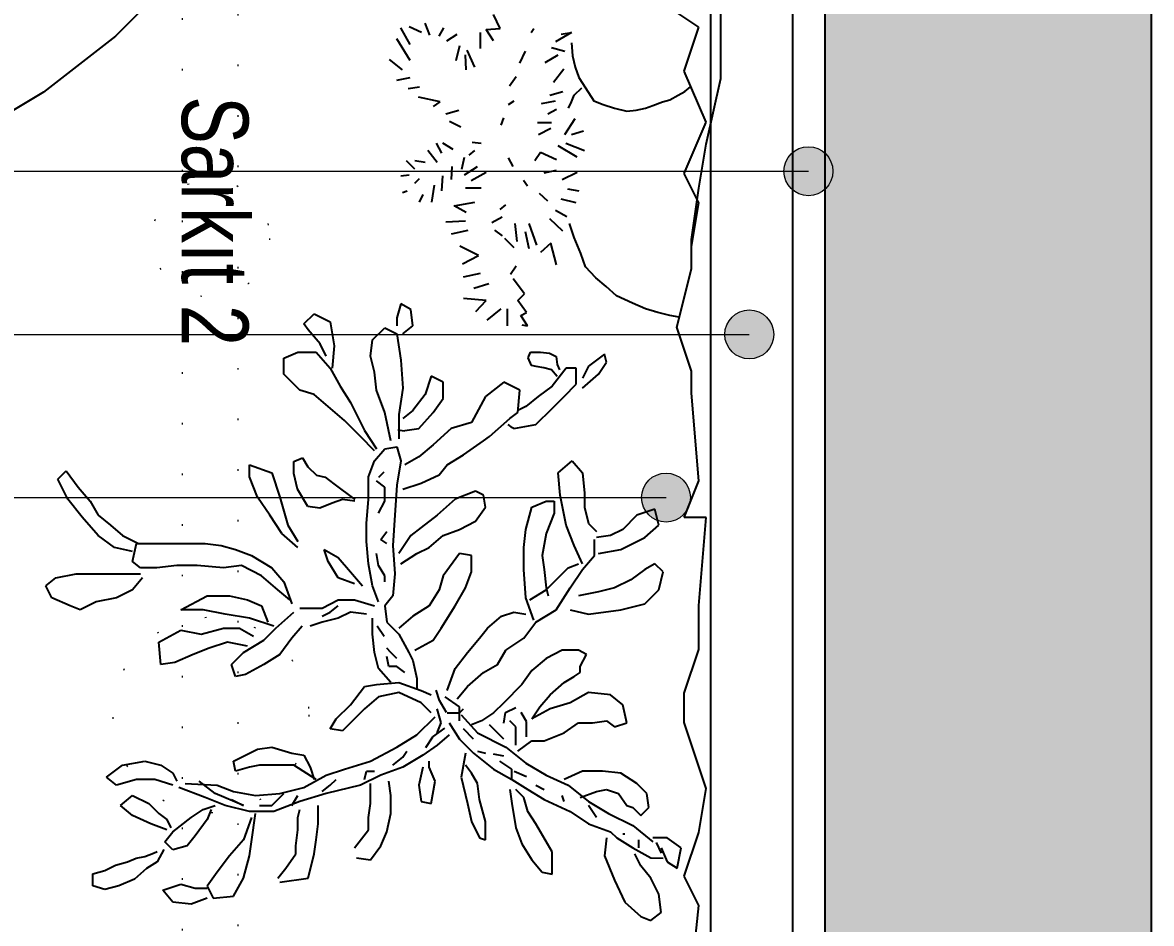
# Model space of a CAD drawing. Header units: millimetres. Extents: x 7687 to 15428, y -715 to 4028.
# Drawn here: x 10274.3 to 10343.5, y 3499.9 to 3555.1 of the extents above; entities that cross this region are included whole.
import ezdxf

# ---------------------------------------------------------------- set-up
doc = ezdxf.new("R2010")
doc.units = ezdxf.units.MM
for name, pattern in [('14.022_CEKIRDEKLER_SAFTLAR_+51.00$0$ACAD_ISO07W100', [3, 0, -3]), ('ACAD_ISO07W100', [3, 0, -3]), ('CONTINUA', [0])]:
    doc.linetypes.add(name, pattern=pattern)
doc.layers.add('0-MOBIL', color=3, linetype='CONTINUA')
doc.layers.add('YAZI', color=121, linetype='Continuous')
for name, color, linetype, lineweight in [('Sarkıt Ayd.', 50, 'ACAD_ISO07W100', 0), ('SS_FURNITURE', 23, 'Continuous', 25), ('yazı', 7, 'Continuous', 20)]:
    doc.layers.add(name, color=color, linetype=linetype, lineweight=lineweight)
doc.styles.add('OTEL AKSARAY', font='', dxfattribs={"width": 0.8})
doc.styles.get('OTEL AKSARAY').set_extended_font_data('FrankRuehl')

# ---------------------------------------------------------------- blocks, each defined once
blk = doc.blocks.new('fdgfff')
at = {"color": 67, "true_color": 0x727430}
for p, q in [((50510.8837, 5721.008), (50510.8997, 5721.016)), ((50510.8997, 5721.016), (50510.9103, 5721.0026)), ((50510.8731, 5720.984), (50510.8837, 5721.008)), ((50510.9103, 5721.0026), (50510.9156, 5720.976)), ((50510.9901, 5720.968), (50511.014, 5720.9867)), ((50511.014, 5720.9867), (50511.0406, 5721)), ((50511.0513, 5720.9893), (50511.03, 5720.9734)), ((50511.0406, 5721), (50511.0513, 5720.9893)), ((50510.8678, 5720.9707), (50510.8731, 5720.984)), ((50510.9156, 5720.976), (50510.9156, 5720.9574)), ((50511.03, 5720.9734), (50511.0114, 5720.9574)), ((50510.8784, 5720.9494), (50510.8678, 5720.9707)), ((50510.9156, 5720.9574), (50510.9156, 5720.9361)), ((50510.9662, 5720.9468), (50510.9901, 5720.968)), ((50511.0114, 5720.9574), (50510.9928, 5720.9468)), ((50510.499, 5720.9379), (50510.5036, 5720.9539)), ((50510.5036, 5720.9539), (50510.5196, 5720.9539)), ((50510.5196, 5720.9539), (50510.5242, 5720.9379)), ((50510.8837, 5720.9228), (50510.8784, 5720.9494)), ((50510.9502, 5720.9255), (50510.9662, 5720.9468)), ((50510.9928, 5720.9468), (50510.9795, 5720.9308)), ((50510.5036, 5720.9196), (50510.499, 5720.9379)), ((50510.5242, 5720.9379), (50510.531, 5720.9242)), ((50510.6364, 5720.9228), (50510.647, 5720.9361)), ((50510.647, 5720.9361), (50510.663, 5720.9148)), ((50510.9156, 5720.9361), (50510.9156, 5720.9122)), ((50510.9795, 5720.9308), (50510.9662, 5720.9148)), ((50510.5127, 5720.899), (50510.5036, 5720.9196)), ((50510.531, 5720.9242), (50510.5356, 5720.9081)), ((50510.5965, 5720.9015), (50510.6098, 5720.9175)), ((50510.6098, 5720.9175), (50510.6231, 5720.9015)), ((50510.6443, 5720.8962), (50510.6364, 5720.9228)), ((50510.663, 5720.9148), (50510.6683, 5720.8855)), ((50510.8944, 5720.9015), (50510.8837, 5720.9228)), ((50510.9156, 5720.9122), (50510.9156, 5720.8909)), ((50510.9449, 5720.9015), (50510.9502, 5720.9255)), ((50510.9662, 5720.9148), (50510.9555, 5720.8935)), ((50510.5265, 5720.883), (50510.5127, 5720.899)), ((50510.5356, 5720.9081), (50510.5402, 5720.8967)), ((50510.5402, 5720.8967), (50510.5425, 5720.8853)), ((50510.5858, 5720.8776), (50510.5965, 5720.9015)), ((50510.6231, 5720.9015), (50510.6124, 5720.8802)), ((50510.9103, 5720.8882), (50510.8944, 5720.9015)), ((50510.9236, 5720.8909), (50510.9316, 5720.9015)), ((50510.9316, 5720.9015), (50510.9555, 5720.8962)), ((50510.5356, 5720.8692), (50510.5265, 5720.883)), ((50510.5425, 5720.8853), (50510.547, 5720.8738)), ((50510.6443, 5720.8722), (50510.6443, 5720.8962)), ((50510.6683, 5720.8855), (50510.663, 5720.8642)), ((50510.9236, 5720.8696), (50510.9236, 5720.8909)), ((50510.9555, 5720.8962), (50510.9555, 5720.8696)), ((50510.5516, 5720.8601), (50510.5356, 5720.8692)), ((50510.547, 5720.8738), (50510.5493, 5720.8692)), ((50510.5778, 5720.8563), (50510.5858, 5720.8776)), ((50510.5991, 5720.8669), (50510.5911, 5720.8563)), ((50510.6124, 5720.8802), (50510.5991, 5720.8669)), ((50510.6364, 5720.8483), (50510.6443, 5720.8722)), ((50510.7959, 5720.8642), (50510.8252, 5720.8669)), ((50510.8252, 5720.8669), (50510.8412, 5720.8376)), ((50510.9263, 5720.843), (50510.9236, 5720.8696)), ((50510.9555, 5720.8696), (50510.9555, 5720.8403)), ((50510.4821, 5720.8483), (50510.498, 5720.8616)), ((50510.498, 5720.8616), (50510.506, 5720.8376)), ((50510.5512, 5720.8483), (50510.5619, 5720.8589)), ((50510.5619, 5720.8589), (50510.5752, 5720.8483)), ((50510.5911, 5720.8563), (50510.5805, 5720.8509)), ((50510.663, 5720.8642), (50510.6523, 5720.8483)), ((50510.7986, 5720.8456), (50510.7959, 5720.8642)), ((50510.4794, 5720.8243), (50510.4821, 5720.8483)), ((50510.506, 5720.8376), (50510.5007, 5720.819)), ((50510.5566, 5720.8296), (50510.5512, 5720.8483)), ((50510.5752, 5720.8483), (50510.5938, 5720.8243)), ((50510.6204, 5720.8057), (50510.6337, 5720.8403)), ((50510.6523, 5720.8483), (50510.6417, 5720.843)), ((50510.8092, 5720.8217), (50510.7986, 5720.8456)), ((50510.8412, 5720.8376), (50510.8358, 5720.811)), ((50510.8678, 5720.8376), (50510.8864, 5720.803)), ((50510.8678, 5720.8084), (50510.8678, 5720.8376)), ((50510.9263, 5720.8163), (50510.9263, 5720.843)), ((50510.9555, 5720.8403), (50510.9555, 5720.8057)), ((50510.4874, 5720.803), (50510.4794, 5720.8243)), ((50510.5699, 5720.819), (50510.5566, 5720.8296)), ((50510.5938, 5720.8243), (50510.6044, 5720.8084)), ((50510.639, 5720.8323), (50510.6364, 5720.7897)), ((50510.5007, 5720.819), (50510.5007, 5720.803)), ((50510.5911, 5720.803), (50510.5699, 5720.819)), ((50510.6044, 5720.8084), (50510.6098, 5720.7924)), ((50510.6257, 5720.7924), (50510.6417, 5720.8137)), ((50510.8172, 5720.8004), (50510.8092, 5720.8217)), ((50510.8358, 5720.811), (50510.8438, 5720.7817)), ((50510.8624, 5720.7791), (50510.8678, 5720.8084)), ((50510.9236, 5720.7817), (50510.9263, 5720.8163)), ((50510.5034, 5720.803), (50510.4874, 5720.795)), ((50510.4874, 5720.795), (50510.4901, 5720.7684)), ((50510.522, 5720.7897), (50510.5034, 5720.803)), ((50510.6044, 5720.7977), (50510.5911, 5720.803)), ((50510.6098, 5720.7791), (50510.6204, 5720.8057)), ((50510.6098, 5720.7551), (50510.6257, 5720.7924)), ((50510.8252, 5720.7764), (50510.8172, 5720.8004)), ((50510.8864, 5720.803), (50510.8864, 5720.7738)), ((50510.9555, 5720.8057), (50510.9529, 5720.7844)), ((50510.5433, 5720.7738), (50510.522, 5720.7897)), ((50510.6018, 5720.7471), (50510.6098, 5720.7791)), ((50510.6364, 5720.7897), (50510.6284, 5720.7684)), ((50510.8438, 5720.7817), (50510.8438, 5720.7604)), ((50510.8571, 5720.7471), (50510.8624, 5720.7791)), ((50510.9263, 5720.7578), (50510.9236, 5720.7817)), ((50510.9529, 5720.7844), (50510.9475, 5720.7658)), ((50510.4901, 5720.7684), (50510.514, 5720.7551)), ((50510.5645, 5720.7551), (50510.5433, 5720.7738)), ((50510.6177, 5720.7711), (50510.6098, 5720.7551)), ((50510.6284, 5720.7684), (50510.6231, 5720.7392)), ((50510.655, 5720.7658), (50510.6683, 5720.7684)), ((50510.6603, 5720.7471), (50510.655, 5720.7658)), ((50510.6683, 5720.7684), (50510.6842, 5720.7365)), ((50510.78, 5720.7658), (50510.7959, 5720.7711)), ((50510.7826, 5720.7525), (50510.78, 5720.7658)), ((50510.7959, 5720.7711), (50510.8119, 5720.7551)), ((50510.8199, 5720.7498), (50510.8252, 5720.7764)), ((50510.8864, 5720.7738), (50510.8811, 5720.7498)), ((50510.9475, 5720.7658), (50510.9396, 5720.7445)), ((50510.514, 5720.7551), (50510.5433, 5720.7471)), ((50510.5938, 5720.7445), (50510.5645, 5720.7551)), ((50510.7959, 5720.7285), (50510.7826, 5720.7525)), ((50510.8119, 5720.7551), (50510.8279, 5720.7285)), ((50510.8438, 5720.7604), (50510.8332, 5720.7418)), ((50510.8811, 5720.7498), (50510.8731, 5720.7312)), ((50510.913, 5720.7312), (50510.9263, 5720.7578)), ((50510.5433, 5720.7471), (50510.5619, 5720.7445)), ((50510.5619, 5720.7445), (50510.5991, 5720.7392)), ((50510.6018, 5720.7152), (50510.6018, 5720.7471)), ((50510.6098, 5720.7338), (50510.6098, 5720.7179)), ((50510.6231, 5720.7392), (50510.6257, 5720.7072)), ((50510.663, 5720.7338), (50510.6603, 5720.7471)), ((50510.663, 5720.7046), (50510.663, 5720.7338)), ((50510.6842, 5720.7365), (50510.6869, 5720.7179)), ((50510.8465, 5720.7152), (50510.8571, 5720.7471)), ((50510.9396, 5720.7445), (50510.9236, 5720.7179)), ((50510.9928, 5720.7205), (50511.0167, 5720.7365)), ((50511.0167, 5720.7365), (50511.0433, 5720.7471)), ((50511.0433, 5720.7471), (50511.0593, 5720.7471)), ((50511.0593, 5720.7471), (50511.0486, 5720.7179)), ((50510.6098, 5720.7179), (50510.6257, 5720.7019)), ((50510.6869, 5720.7179), (50510.6789, 5720.6912)), ((50510.8092, 5720.7072), (50510.7959, 5720.7285)), ((50510.8279, 5720.7285), (50510.8438, 5720.7125)), ((50510.8731, 5720.7312), (50510.8518, 5720.7232)), ((50510.8944, 5720.7099), (50510.913, 5720.7312)), ((50510.9236, 5720.7179), (50510.905, 5720.7019)), ((50510.9688, 5720.7046), (50510.9928, 5720.7205)), ((50511.0486, 5720.7179), (50511.0167, 5720.7072)), ((50510.5087, 5720.7072), (50510.514, 5720.67)), ((50510.514, 5720.7099), (50510.5273, 5720.6992)), ((50510.6151, 5720.6806), (50510.6018, 5720.7152)), ((50510.6257, 5720.7072), (50510.6337, 5720.6753)), ((50510.663, 5720.6886), (50510.663, 5720.7046)), ((50510.8305, 5720.6912), (50510.8092, 5720.7072)), ((50510.8438, 5720.7125), (50510.8651, 5720.6886)), ((50510.8811, 5720.6939), (50510.8944, 5720.7099)), ((50510.9502, 5720.6833), (50510.9688, 5720.7046)), ((50511.0167, 5720.7072), (50510.9795, 5720.6966)), ((50510.5273, 5720.6992), (50510.5459, 5720.6859)), ((50510.6098, 5720.6912), (50510.6231, 5720.6833)), ((50510.6443, 5720.6593), (50510.663, 5720.6886)), ((50510.6789, 5720.6912), (50510.6763, 5720.6753)), ((50510.8465, 5720.6779), (50510.8305, 5720.6912)), ((50510.905, 5720.7019), (50510.8757, 5720.6912)), ((50510.9795, 5720.6966), (50510.9582, 5720.6833)), ((50511.0272, 5720.6839), (50511.0478, 5720.6885)), ((50511.0478, 5720.6885), (50511.0638, 5720.6885)), ((50511.0638, 5720.6885), (50511.0684, 5720.6771)), ((50511.1577, 5720.6806), (50511.1789, 5720.7019)), ((50511.1789, 5720.7019), (50511.2002, 5720.7019)), ((50511.2002, 5720.7019), (50511.2082, 5720.6833)), ((50510.5459, 5720.6859), (50510.5566, 5720.6859)), ((50510.5566, 5720.6859), (50510.5778, 5720.6833)), ((50510.5778, 5720.6833), (50510.5938, 5720.6833)), ((50510.5938, 5720.6833), (50510.6044, 5720.6806)), ((50510.6257, 5720.646), (50510.6151, 5720.6806)), ((50510.6337, 5720.6753), (50510.6497, 5720.646)), ((50510.6763, 5720.6753), (50510.6603, 5720.6673)), ((50510.8704, 5720.6806), (50510.8704, 5720.6513)), ((50511.0043, 5720.6702), (50511.0272, 5720.6839)), ((50511.0684, 5720.6771), (50511.0569, 5720.6702)), ((50511.1523, 5720.662), (50511.1577, 5720.6806)), ((50511.2082, 5720.6833), (50511.2082, 5720.6593)), ((50511.2375, 5720.67), (50511.2454, 5720.6753)), ((50511.2454, 5720.6753), (50511.2587, 5720.662)), ((50510.514, 5720.67), (50510.5459, 5720.662)), ((50510.5459, 5720.662), (50510.5645, 5720.6593)), ((50510.5645, 5720.6593), (50510.5858, 5720.6566)), ((50510.6603, 5720.6673), (50510.6443, 5720.662)), ((50510.8518, 5720.6513), (50510.8465, 5720.6673)), ((50511.0021, 5720.6542), (50511.0043, 5720.6702)), ((50511.0455, 5720.6587), (50511.0432, 5720.6473)), ((50511.0569, 5720.6702), (50511.0455, 5720.6587)), ((50511.1364, 5720.6433), (50511.1523, 5720.662)), ((50511.2082, 5720.6593), (50511.1869, 5720.6407)), ((50511.2188, 5720.654), (50511.2375, 5720.67)), ((50511.2587, 5720.662), (50511.2481, 5720.6407)), ((50510.5858, 5720.6566), (50510.6098, 5720.6566)), ((50510.6364, 5720.6008), (50510.6257, 5720.646)), ((50510.6284, 5720.6513), (50510.6364, 5720.6407)), ((50510.6497, 5720.646), (50510.6576, 5720.622)), ((50510.8571, 5720.63), (50510.8518, 5720.6513)), ((50510.8598, 5720.6513), (50510.8651, 5720.6407)), ((50510.8704, 5720.6513), (50510.8811, 5720.63)), ((50510.9103, 5720.63), (50510.9316, 5720.6433)), ((50510.9316, 5720.6433), (50510.9475, 5720.6487)), ((50510.9475, 5720.6487), (50510.9369, 5720.63)), ((50511.0089, 5720.6382), (50511.0021, 5720.6542)), ((50511.0432, 5720.6473), (50511.0341, 5720.6359)), ((50511.1178, 5720.622), (50511.1364, 5720.6433)), ((50511.2029, 5720.646), (50511.2188, 5720.654)), ((50510.6364, 5720.6407), (50510.6443, 5720.6327)), ((50510.7082, 5720.6247), (50510.7108, 5720.6407)), ((50510.7108, 5720.6407), (50510.7241, 5720.6327)), ((50510.7241, 5720.6327), (50510.7427, 5720.6141)), ((50510.8651, 5720.6141), (50510.8571, 5720.63)), ((50510.8651, 5720.6407), (50510.8731, 5720.63)), ((50510.8811, 5720.63), (50510.8811, 5720.6087)), ((50510.9023, 5720.6087), (50510.9103, 5720.63)), ((50510.9369, 5720.63), (50510.9183, 5720.6141)), ((50511.0135, 5720.6244), (50511.0089, 5720.6382)), ((50511.0341, 5720.6359), (50511.0135, 5720.6084)), ((50511.1869, 5720.6407), (50511.163, 5720.6274)), ((50511.2162, 5720.6354), (50511.1869, 5720.638)), ((50511.2481, 5720.6407), (50511.2162, 5720.6354)), ((50510.6576, 5720.622), (50510.6683, 5720.5874)), ((50510.7188, 5720.6141), (50510.7082, 5720.6247)), ((50510.7374, 5720.5954), (50510.7188, 5720.6141)), ((50510.7427, 5720.6141), (50510.7667, 5720.5954)), ((50510.8624, 5720.5928), (50510.8651, 5720.6141)), ((50510.9183, 5720.6141), (50510.8997, 5720.5981)), ((50511.0112, 5720.6084), (50511.0135, 5720.6244)), ((50511.0965, 5720.6008), (50511.1178, 5720.622)), ((50511.1417, 5720.6141), (50511.1204, 5720.6034)), ((50511.163, 5720.6274), (50511.1417, 5720.6141)), ((50510.5406, 5720.6061), (50510.5379, 5720.5874)), ((50510.5539, 5720.6087), (50510.5778, 5720.5901)), ((50510.6497, 5720.5741), (50510.6364, 5720.6008)), ((50510.8811, 5720.6087), (50510.8731, 5720.5821)), ((50511.0779, 5720.5821), (50511.0965, 5720.6008)), ((50511.1204, 5720.6034), (50511.1045, 5720.5954)), ((50510.5379, 5720.5874), (50510.5566, 5720.5741)), ((50510.5778, 5720.5901), (50510.5938, 5720.5901)), ((50510.5938, 5720.5901), (50510.6124, 5720.5874)), ((50510.6124, 5720.5874), (50510.639, 5720.5874)), ((50510.6443, 5720.5954), (50510.655, 5720.5928)), ((50510.655, 5720.5928), (50510.655, 5720.5821)), ((50510.6683, 5720.5874), (50510.6869, 5720.5528)), ((50510.7534, 5720.5768), (50510.7374, 5720.5954)), ((50510.7667, 5720.5954), (50510.7693, 5720.5795)), ((50510.8119, 5720.5821), (50510.8358, 5720.5848)), ((50510.8358, 5720.5848), (50510.8571, 5720.5848)), ((50510.8784, 5720.5768), (50510.8997, 5720.5848)), ((50510.8997, 5720.5848), (50510.9289, 5720.5901)), ((50510.9289, 5720.5901), (50510.9582, 5720.5928)), ((50510.9582, 5720.5928), (50510.9821, 5720.5928)), ((50510.9821, 5720.5928), (50511.014, 5720.5901)), ((50511.014, 5720.5901), (50511.0433, 5720.5901)), ((50511.0433, 5720.5901), (50511.0646, 5720.5821)), ((50511.1045, 5720.5954), (50511.0805, 5720.5795)), ((50511.1816, 5720.5821), (50511.2029, 5720.5874)), ((50511.2029, 5720.5874), (50511.2242, 5720.5848)), ((50511.2242, 5720.5848), (50511.2401, 5720.5688)), ((50510.5566, 5720.5741), (50510.5752, 5720.5662)), ((50510.6603, 5720.5449), (50510.6497, 5720.5741)), ((50510.7587, 5720.5502), (50510.7534, 5720.5768)), ((50510.7693, 5720.5795), (50510.772, 5720.5502)), ((50510.772, 5720.5608), (50510.7906, 5720.5768)), ((50510.7906, 5720.5768), (50510.8119, 5720.5821)), ((50510.8329, 5720.5695), (50510.8466, 5720.5787)), ((50510.913, 5720.5688), (50510.9263, 5720.5768)), ((50510.9263, 5720.5768), (50510.9422, 5720.5795)), ((50510.9555, 5720.5662), (50510.9608, 5720.5741)), ((50510.9608, 5720.5741), (50510.9715, 5720.5662)), ((50510.9954, 5720.5768), (50511.0114, 5720.5688)), ((50511.03, 5720.5688), (50511.038, 5720.5795)), ((50511.0432, 5720.5764), (50511.0501, 5720.5695)), ((50511.0646, 5720.5821), (50511.0805, 5720.5688)), ((50511.1284, 5720.5688), (50511.1577, 5720.5795)), ((50511.1577, 5720.5795), (50511.1816, 5720.5821)), ((50510.5752, 5720.5662), (50510.5991, 5720.5608)), ((50510.5991, 5720.5608), (50510.6231, 5720.5608)), ((50510.6231, 5720.5608), (50510.6417, 5720.5635)), ((50510.663, 5720.5582), (50510.6736, 5720.5449)), ((50510.7933, 5720.5635), (50510.8066, 5720.5662)), ((50510.7933, 5720.5528), (50510.7933, 5720.5635)), ((50510.8039, 5720.5528), (50510.8119, 5720.5608)), ((50510.8119, 5720.5608), (50510.8172, 5720.5662)), ((50510.8518, 5720.5662), (50510.8358, 5720.5502)), ((50510.8731, 5720.5688), (50510.8518, 5720.5662)), ((50510.8864, 5720.5582), (50510.8731, 5720.5688)), ((50510.9156, 5720.5555), (50510.8864, 5720.5582)), ((50510.905, 5720.5688), (50510.913, 5720.5688)), ((50510.9529, 5720.5582), (50510.9156, 5720.5555)), ((50510.9928, 5720.5555), (50510.9529, 5720.5582)), ((50511.0327, 5720.5528), (50510.9928, 5720.5555)), ((50511.0114, 5720.5688), (50511.03, 5720.5688)), ((50511.0805, 5720.5688), (50511.0832, 5720.5528)), ((50511.0912, 5720.5608), (50511.1284, 5720.5688)), ((50511.2401, 5720.5688), (50511.2321, 5720.5528)), ((50511.5805, 5720.5452), (50511.5941, 5720.5625)), ((50510.6763, 5720.5183), (50510.6603, 5720.5449)), ((50510.6736, 5720.5449), (50510.6816, 5720.5395)), ((50510.6869, 5720.5528), (50510.7029, 5720.5262)), ((50510.7454, 5720.5209), (50510.7587, 5720.5502)), ((50510.772, 5720.5502), (50510.7614, 5720.5209)), ((50510.7853, 5720.5422), (50510.7933, 5720.5528)), ((50510.8358, 5720.5502), (50510.8119, 5720.5369)), ((50510.8598, 5720.5316), (50510.8438, 5720.5502)), ((50510.9289, 5720.5475), (50510.9422, 5720.5262)), ((50510.9662, 5720.5342), (50510.9422, 5720.5502)), ((50511.0273, 5720.5449), (50511.0353, 5720.5209)), ((50511.0646, 5720.5475), (50511.0327, 5720.5528)), ((50511.0699, 5720.5236), (50511.0593, 5720.5422)), ((50511.0832, 5720.5528), (50511.0646, 5720.5475)), ((50511.1258, 5720.5502), (50511.0938, 5720.5502)), ((50511.1037, 5720.5427), (50511.1051, 5720.5515)), ((50511.1045, 5720.5422), (50511.1071, 5720.5236)), ((50511.1311, 5720.5316), (50511.1204, 5720.5449)), ((50511.1603, 5720.5449), (50511.1258, 5720.5502)), ((50511.1976, 5720.5475), (50511.1603, 5720.5449)), ((50511.2321, 5720.5528), (50511.1976, 5720.5475)), ((50511.2321, 5720.5449), (50511.2428, 5720.5316)), ((50511.2534, 5720.5528), (50511.2428, 5720.5528)), ((50511.272, 5720.5475), (50511.2534, 5720.5528)), ((50511.2641, 5720.5342), (50511.272, 5720.5475)), ((50511.4185, 5720.5452), (50511.421, 5720.539)), ((50511.4408, 5720.5477), (50511.442, 5720.5365)), ((50511.4494, 5720.5291), (50511.4605, 5720.5402)), ((50511.5669, 5720.5526), (50511.5706, 5720.5353)), ((50511.5929, 5720.5353), (50511.6213, 5720.5526)), ((50511.6139, 5720.5353), (50511.6361, 5720.5477)), ((50510.7029, 5720.5262), (50510.7268, 5720.5023)), ((50510.7773, 5720.5262), (50510.764, 5720.5262)), ((50510.8013, 5720.5316), (50510.7773, 5720.5262)), ((50510.8119, 5720.5369), (50510.8013, 5720.5316)), ((50510.8146, 5720.5289), (50510.8279, 5720.5049)), ((50510.8731, 5720.5103), (50510.8598, 5720.5316)), ((50510.9422, 5720.5262), (50510.9502, 5720.5103)), ((50510.9768, 5720.5209), (50510.9662, 5720.5342)), ((50511.1523, 5720.5156), (50511.1311, 5720.5316)), ((50511.2428, 5720.5316), (50511.2641, 5720.5342)), ((50511.4309, 5720.5291), (50511.4371, 5720.5229)), ((50511.4581, 5720.5155), (50511.4605, 5720.5291)), ((50511.5558, 5720.5378), (50511.5582, 5720.5229)), ((50511.63, 5720.5204), (50511.6374, 5720.5365)), ((50510.6151, 5720.5209), (50510.6124, 5720.5076)), ((50510.6364, 5720.5236), (50510.6151, 5720.5209)), ((50510.6603, 5720.5183), (50510.6364, 5720.5236)), ((50510.6417, 5720.5023), (50510.6603, 5720.5103)), ((50510.6603, 5720.5103), (50510.6683, 5720.5103)), ((50510.6896, 5720.4996), (50510.6763, 5720.5183)), ((50510.6865, 5720.5146), (50510.7002, 5720.5055)), ((50510.7321, 5720.5076), (50510.7454, 5720.5209)), ((50510.7614, 5720.5209), (50510.756, 5720.5076)), ((50510.8944, 5720.497), (50510.8731, 5720.5103)), ((50510.9502, 5720.5103), (50510.9662, 5720.4916)), ((50510.9928, 5720.4996), (50510.9768, 5720.5209)), ((50511.0353, 5720.5209), (50511.046, 5720.497)), ((50511.0859, 5720.5049), (50511.0699, 5720.5236)), ((50511.1071, 5720.5236), (50511.1284, 5720.5049)), ((50511.1763, 5720.5076), (50511.1523, 5720.5156)), ((50511.4061, 5720.5229), (50511.416, 5720.518)), ((50511.4581, 5720.4994), (50511.4742, 5720.5118)), ((50511.5385, 5720.4957), (50511.5446, 5720.5242)), ((50511.6262, 5720.5093), (50511.6423, 5720.5155)), ((50510.6124, 5720.5076), (50510.6417, 5720.5023)), ((50510.7029, 5720.4837), (50510.6896, 5720.4996)), ((50510.7002, 5720.5055), (50510.7117, 5720.4894)), ((50510.7055, 5720.4996), (50510.7188, 5720.4943)), ((50510.7188, 5720.4943), (50510.7374, 5720.4996)), ((50510.7323, 5720.4872), (50510.7483, 5720.4963)), ((50510.7483, 5720.4963), (50510.762, 5720.5009)), ((50510.8279, 5720.5049), (50510.8438, 5720.4943)), ((50510.913, 5720.4916), (50510.8944, 5720.497)), ((50511.014, 5720.4757), (50510.9928, 5720.4996)), ((50511.046, 5720.497), (50511.0593, 5720.4863)), ((50511.1071, 5720.481), (50511.0859, 5720.5049)), ((50511.1284, 5720.5049), (50511.147, 5720.4916)), ((50511.1683, 5720.4916), (50511.1763, 5720.5076)), ((50511.4061, 5720.5068), (50511.4284, 5720.5031)), ((50511.4704, 5720.4932), (50511.484, 5720.5006)), ((50511.5323, 5720.5044), (50511.5385, 5720.4957)), ((50511.625, 5720.4969), (50511.6361, 5720.4907)), ((50510.7188, 5720.4837), (50510.6975, 5720.4703)), ((50510.7321, 5720.4863), (50510.7321, 5720.4703)), ((50510.7401, 5720.4703), (50510.7534, 5720.489)), ((50510.7614, 5720.4863), (50510.7906, 5720.4757)), ((50510.8438, 5720.4943), (50510.8731, 5720.4757)), ((50510.9422, 5720.4703), (50510.913, 5720.4916)), ((50510.9662, 5720.4916), (50510.9741, 5720.4703)), ((50511.0593, 5720.4863), (50511.0726, 5720.465)), ((50511.1151, 5720.4544), (50511.1071, 5720.481)), ((50511.147, 5720.4916), (50511.1683, 5720.4916)), ((50511.3641, 5720.4808), (50511.369, 5720.4586)), ((50511.3802, 5720.4883), (50511.3814, 5720.4623)), ((50511.421, 5720.4932), (50511.4408, 5720.492)), ((50511.4358, 5720.4808), (50511.4531, 5720.4796)), ((50511.4754, 5720.4784), (50511.484, 5720.492)), ((50511.5051, 5720.4685), (50511.5125, 5720.4833)), ((50511.5224, 5720.4883), (50511.5273, 5720.471)), ((50511.6188, 5720.487), (50511.6275, 5720.4734)), ((50510.647, 5720.4677), (50510.6124, 5720.4597)), ((50510.6789, 5720.4624), (50510.647, 5720.4677)), ((50510.6975, 5720.4703), (50510.6789, 5720.4517)), ((50510.6975, 5720.4517), (50510.7108, 5720.465)), ((50510.7294, 5720.4677), (50510.7055, 5720.4464)), ((50510.7215, 5720.4703), (50510.7401, 5720.4703)), ((50510.7321, 5720.4703), (50510.7374, 5720.465)), ((50510.7507, 5720.473), (50510.7667, 5720.4597)), ((50510.7906, 5720.4757), (50510.8119, 5720.4597)), ((50510.8731, 5720.4757), (50510.897, 5720.4624)), ((50510.9396, 5720.4544), (50510.9422, 5720.4703)), ((50510.9741, 5720.4703), (50510.9848, 5720.4491)), ((50511.0247, 5720.4491), (50511.014, 5720.4757)), ((50511.0726, 5720.465), (50511.0912, 5720.4384)), ((50511.2763, 5720.4351), (50511.2788, 5720.4648)), ((50511.3072, 5720.4648), (50511.3122, 5720.4425)), ((50511.3245, 5720.466), (50511.3357, 5720.445)), ((50511.3357, 5720.445), (50511.348, 5720.4697)), ((50511.3925, 5720.4611), (50511.4012, 5720.4771)), ((50511.4012, 5720.4771), (50511.4061, 5720.4499)), ((50511.4494, 5720.4672), (50511.4655, 5720.4635)), ((50511.5929, 5720.4747), (50511.6126, 5720.4697)), ((50510.5885, 5720.4544), (50510.5672, 5720.4437)), ((50510.6124, 5720.4597), (50510.5885, 5720.4544)), ((50510.639, 5720.4464), (50510.6523, 5720.4544)), ((50510.6523, 5720.4544), (50510.663, 5720.4624)), ((50510.6789, 5720.4517), (50510.6576, 5720.4251)), ((50510.7215, 5720.4411), (50510.7161, 5720.4544)), ((50510.7667, 5720.4597), (50510.7853, 5720.4384)), ((50510.8119, 5720.4597), (50510.8305, 5720.4437)), ((50510.897, 5720.4624), (50510.9183, 5720.4544)), ((50510.9183, 5720.4544), (50510.9396, 5720.4544)), ((50511.1497, 5720.4357), (50511.1151, 5720.4544)), ((50511.2924, 5720.4512), (50511.2986, 5720.4314)), ((50511.4247, 5720.4623), (50511.4247, 5720.4413)), ((50511.4346, 5720.4549), (50511.4457, 5720.4351)), ((50511.442, 5720.4635), (50511.4531, 5720.4462)), ((50511.468, 5720.4573), (50511.4742, 5720.4499)), ((50511.4853, 5720.4536), (50511.484, 5720.4413)), ((50511.5805, 5720.4611), (50511.6003, 5720.4623)), ((50511.5842, 5720.4499), (50511.6065, 5720.4598)), ((50510.5672, 5720.4437), (50510.5645, 5720.4357)), ((50510.5645, 5720.4357), (50510.5885, 5720.4357)), ((50510.5885, 5720.4357), (50510.6177, 5720.4437)), ((50510.6177, 5720.4437), (50510.639, 5720.4464)), ((50510.6816, 5720.4464), (50510.6789, 5720.4357)), ((50510.7055, 5720.4464), (50510.6869, 5720.4091)), ((50510.7321, 5720.4251), (50510.7215, 5720.4411)), ((50510.7853, 5720.4384), (50510.7959, 5720.4198)), ((50510.8305, 5720.4437), (50510.8438, 5720.4331)), ((50510.9848, 5720.4491), (50511.0034, 5720.4357)), ((50511.0034, 5720.4357), (50511.0194, 5720.4384)), ((50511.0194, 5720.4384), (50511.0247, 5720.4491)), ((50511.0912, 5720.4384), (50511.0965, 5720.4304)), ((50511.1683, 5720.4118), (50511.1497, 5720.4357)), ((50511.2615, 5720.4487), (50511.2763, 5720.4351)), ((50511.6089, 5720.4425), (50511.63, 5720.4425)), ((50511.6188, 5720.4252), (50511.6337, 5720.4351)), ((50511.6337, 5720.4351), (50511.6349, 5720.4165)), ((50510.6576, 5720.4251), (50510.6443, 5720.4011)), ((50510.6751, 5720.4116), (50510.6774, 5720.4254)), ((50510.6975, 5720.4118), (50510.7082, 5720.4224)), ((50510.7082, 5720.4224), (50510.7161, 5720.4304)), ((50510.7454, 5720.4118), (50510.7321, 5720.4251)), ((50510.8438, 5720.4331), (50510.8598, 5720.4145)), ((50511.0965, 5720.4304), (50511.1204, 5720.4038)), ((50511.2503, 5720.4338), (50511.2652, 5720.4153)), ((50511.369, 5720.4239), (50511.3616, 5720.414)), ((50511.3789, 5720.4276), (50511.3864, 5720.414)), ((50511.6349, 5720.4165), (50511.6535, 5720.4252)), ((50510.6576, 5720.4011), (50510.6683, 5720.4171)), ((50510.6869, 5720.4091), (50510.6656, 5720.3825)), ((50510.7185, 5720.4116), (50510.7323, 5720.4094)), ((50510.7323, 5720.4094), (50510.7391, 5720.3956)), ((50510.7693, 5720.3878), (50510.7454, 5720.4118)), ((50510.7959, 5720.4198), (50510.8146, 5720.4091)), ((50510.8146, 5720.4091), (50510.8305, 5720.3852)), ((50510.8598, 5720.4145), (50510.8651, 5720.3985)), ((50511.1081, 5720.4), (50511.1125, 5720.4059)), ((50511.1577, 5720.3905), (50511.1683, 5720.4118)), ((50511.2429, 5720.4066), (50511.2652, 5720.4066)), ((50511.3455, 5720.3979), (50511.3579, 5720.4103)), ((50511.3962, 5720.4165), (50511.4024, 5720.4091)), ((50511.4531, 5720.3992), (50511.4643, 5720.4054)), ((50511.5075, 5720.4153), (50511.5174, 5720.4116)), ((50511.5347, 5720.4054), (50511.5397, 5720.3979)), ((50510.5805, 5720.3958), (50510.5592, 5720.3878)), ((50510.6124, 5720.4011), (50510.5805, 5720.3958)), ((50510.631, 5720.4038), (50510.6124, 5720.4011)), ((50510.6204, 5720.3852), (50510.631, 5720.3958)), ((50510.6443, 5720.4011), (50510.631, 5720.3799)), ((50510.6443, 5720.4011), (50510.6576, 5720.4011)), ((50510.6477, 5720.3819), (50510.6545, 5720.3979)), ((50510.6816, 5720.3932), (50510.6949, 5720.3745)), ((50510.6896, 5720.3958), (50510.7135, 5720.3958)), ((50510.7135, 5720.3958), (50510.7215, 5720.4038)), ((50510.8651, 5720.3985), (50510.8624, 5720.3825)), ((50511.1071, 5720.3985), (50511.1081, 5720.4)), ((50511.1071, 5720.3985), (50511.1125, 5720.3692)), ((50511.1204, 5720.4038), (50511.1284, 5720.3932)), ((50511.1284, 5720.3932), (50511.1577, 5720.3905)), ((50511.1364, 5720.3825), (50511.1311, 5720.3932)), ((50511.2602, 5720.3819), (50511.2763, 5720.393)), ((50511.2763, 5720.393), (50511.285, 5720.3843)), ((50511.285, 5720.3843), (50511.3047, 5720.3992)), ((50511.3109, 5720.4029), (50511.3221, 5720.3955)), ((50511.3542, 5720.3942), (50511.3777, 5720.3967)), ((50511.5595, 5720.4041), (50511.5718, 5720.3955)), ((50511.5892, 5720.3905), (50511.6052, 5720.3831)), ((50510.5592, 5720.3878), (50510.5379, 5720.3745)), ((50510.5858, 5720.3692), (50510.6018, 5720.3799)), ((50510.6018, 5720.3799), (50510.6204, 5720.3852)), ((50510.631, 5720.3799), (50510.6177, 5720.3586)), ((50510.6656, 5720.3825), (50510.6497, 5720.3559)), ((50510.7002, 5720.3819), (50510.7208, 5720.3819)), ((50510.7208, 5720.3819), (50510.7323, 5720.3888)), ((50510.788, 5720.3745), (50510.7693, 5720.3878)), ((50510.8305, 5720.3852), (50510.8518, 5720.3692)), ((50510.8545, 5720.3719), (50510.8837, 5720.3825)), ((50510.8811, 5720.3772), (50510.8944, 5720.3559)), ((50510.8837, 5720.3825), (50510.921, 5720.3852)), ((50510.921, 5720.3852), (50510.9502, 5720.3852)), ((50510.9502, 5720.3852), (50510.9741, 5720.3825)), ((50510.9741, 5720.3825), (50511.0034, 5720.3745)), ((50511.1497, 5720.3665), (50511.1364, 5720.3825)), ((50511.1904, 5720.375), (50511.2007, 5720.3794)), ((50511.2007, 5720.3794), (50511.208, 5720.3765)), ((50511.208, 5720.3765), (50511.208, 5720.3633)), ((50511.2429, 5720.3806), (50511.2565, 5720.3893)), ((50511.2441, 5720.388), (50511.2429, 5720.3806)), ((50511.2565, 5720.3893), (50511.2602, 5720.3819)), ((50511.3443, 5720.3781), (50511.3666, 5720.3831)), ((50511.3493, 5720.3682), (50511.3777, 5720.3781)), ((50511.4272, 5720.3806), (50511.4346, 5720.3856)), ((50511.63, 5720.3757), (50511.6349, 5720.372)), ((50510.522, 5720.3612), (50510.5193, 5720.3479)), ((50510.5379, 5720.3745), (50510.522, 5720.3612)), ((50510.5486, 5720.3479), (50510.5858, 5720.3692)), ((50510.6364, 5720.3692), (50510.631, 5720.3586)), ((50510.6949, 5720.3745), (50510.6949, 5720.3586)), ((50510.7241, 5720.3745), (50510.7401, 5720.3639)), ((50510.7374, 5720.3506), (50510.7241, 5720.3745)), ((50510.7401, 5720.3639), (50510.756, 5720.3506)), ((50510.8039, 5720.3559), (50510.788, 5720.3745)), ((50510.8518, 5720.3692), (50510.8678, 5720.3426)), ((50510.9396, 5720.3612), (50510.921, 5720.3586)), ((50510.9688, 5720.3559), (50510.9396, 5720.3612)), ((50511.0034, 5720.3745), (50511.0114, 5720.3559)), ((50511.1125, 5720.3692), (50511.1337, 5720.3479)), ((50511.163, 5720.3479), (50511.1497, 5720.3665)), ((50511.1875, 5720.3588), (50511.1889, 5720.3691)), ((50511.1889, 5720.3691), (50511.1904, 5720.375)), ((50511.208, 5720.3633), (50511.2066, 5720.3515)), ((50511.3517, 5720.3497), (50511.3394, 5720.3633)), ((50511.4074, 5720.3534), (50511.4173, 5720.3645)), ((50511.4717, 5720.3633), (50511.4605, 5720.3707)), ((50511.4618, 5720.3423), (50511.4717, 5720.3633)), ((50511.4952, 5720.3658), (50511.5038, 5720.3497)), ((50511.5112, 5720.367), (50511.5112, 5720.3485)), ((50511.536, 5720.3621), (50511.5397, 5720.3435)), ((50510.5193, 5720.3479), (50510.5486, 5720.3479)), ((50510.6177, 5720.3586), (50510.6018, 5720.324)), ((50510.6497, 5720.3559), (50510.6364, 5720.3266)), ((50510.6949, 5720.3586), (50510.7055, 5720.3319)), ((50510.7454, 5720.324), (50510.7374, 5720.3506)), ((50510.756, 5720.3506), (50510.772, 5720.3319)), ((50510.8146, 5720.3346), (50510.8039, 5720.3559)), ((50510.897, 5720.3559), (50510.8864, 5720.3532)), ((50510.8944, 5720.3559), (50510.9077, 5720.3426)), ((50510.921, 5720.3586), (50510.897, 5720.3559)), ((50510.9954, 5720.3453), (50510.9688, 5720.3559)), ((50511.0114, 5720.3559), (50511.0114, 5720.3453)), ((50511.1337, 5720.3479), (50511.1497, 5720.3319)), ((50511.1869, 5720.3293), (50511.163, 5720.3479)), ((50511.1757, 5720.3412), (50511.1845, 5720.3485)), ((50511.1845, 5720.3485), (50511.1875, 5720.3588)), ((50511.2066, 5720.3515), (50511.2022, 5720.3427)), ((50511.3233, 5720.3423), (50511.3517, 5720.3497)), ((50511.3678, 5720.3336), (50511.3839, 5720.3509)), ((50511.4445, 5720.3583), (50511.4482, 5720.3423)), ((50511.5224, 5720.3534), (50511.5286, 5720.3423)), ((50511.5471, 5720.3509), (50511.5521, 5720.3336)), ((50511.5644, 5720.346), (50511.5817, 5720.3324)), ((50511.5904, 5720.3571), (50511.6003, 5720.3398)), ((50511.6102, 5720.3485), (50511.6052, 5720.3311)), ((50510.6151, 5720.3319), (50510.6231, 5720.3346)), ((50510.655, 5720.308), (50510.6443, 5720.3319)), ((50510.7055, 5720.3319), (50510.7188, 5720.3133)), ((50510.772, 5720.3319), (50510.78, 5720.3186)), ((50510.8146, 5720.3133), (50510.8146, 5720.3346)), ((50510.8678, 5720.3426), (50510.897, 5720.324)), ((50510.9077, 5720.3426), (50510.9236, 5720.3266)), ((50510.9795, 5720.3293), (50511.0194, 5720.3373)), ((50511.0114, 5720.3453), (50510.9954, 5720.3453)), ((50511.0194, 5720.3373), (50511.0486, 5720.3399)), ((50511.0486, 5720.3399), (50511.0646, 5720.3213)), ((50511.1497, 5720.3319), (50511.1656, 5720.316)), ((50511.1919, 5720.3412), (50511.1845, 5720.3382)), ((50511.2022, 5720.3427), (50511.1919, 5720.3412)), ((50511.3864, 5720.3287), (50511.395, 5720.3435)), ((50511.4049, 5720.3163), (50511.4098, 5720.3361)), ((50511.4358, 5720.3348), (50511.4457, 5720.315)), ((50511.4655, 5720.315), (50511.4803, 5720.3398)), ((50511.4952, 5720.3311), (50511.5162, 5720.3175)), ((50511.63, 5720.3225), (50511.6176, 5720.3435)), ((50511.6275, 5720.3361), (50511.63, 5720.3225)), ((50510.6018, 5720.324), (50510.5858, 5720.3)), ((50510.6364, 5720.3266), (50510.6151, 5720.3)), ((50510.7587, 5720.3), (50510.7454, 5720.324)), ((50510.78, 5720.3186), (50510.7853, 5720.3107)), ((50510.8678, 5720.324), (50510.8624, 5720.3)), ((50510.897, 5720.324), (50510.921, 5720.308)), ((50510.9236, 5720.3266), (50510.9289, 5720.3133)), ((50510.9289, 5720.308), (50510.9529, 5720.3186)), ((50510.9529, 5720.3186), (50510.9795, 5720.3293)), ((50511.0646, 5720.3213), (50511.0486, 5720.308)), ((50511.1656, 5720.316), (50511.1869, 5720.316)), ((50511.1869, 5720.316), (50511.1869, 5720.3293)), ((50511.3381, 5720.3101), (50511.3592, 5720.3188)), ((50511.3592, 5720.3188), (50511.3777, 5720.3249)), ((50511.4235, 5720.3274), (50511.421, 5720.3126)), ((50511.484, 5720.3299), (50511.4742, 5720.3051)), ((50511.4952, 5720.3225), (50511.5001, 5720.3064)), ((50511.5298, 5720.3262), (50511.5385, 5720.3225)), ((50511.5385, 5720.3225), (50511.5471, 5720.3188)), ((50511.5471, 5720.3188), (50511.557, 5720.3089)), ((50511.5842, 5720.3175), (50511.5706, 5720.3126)), ((50511.599, 5720.3212), (50511.5842, 5720.3175)), ((50511.6164, 5720.3225), (50511.599, 5720.3212)), ((50510.6204, 5720.3107), (50510.6284, 5720.2894)), ((50510.655, 5720.2814), (50510.655, 5720.308)), ((50510.7188, 5720.3133), (50510.7188, 5720.2947)), ((50510.7853, 5720.3107), (50510.7933, 5720.3107)), ((50510.7933, 5720.3107), (50510.8092, 5720.3027)), ((50510.8092, 5720.3027), (50510.8146, 5720.3133)), ((50510.8917, 5720.2867), (50510.8864, 5720.3133)), ((50510.921, 5720.308), (50510.9396, 5720.292)), ((50511.0034, 5720.3053), (50510.9821, 5720.3)), ((50511.022, 5720.3053), (50511.0034, 5720.3053)), ((50511.0486, 5720.308), (50511.022, 5720.3053)), ((50511.1603, 5720.308), (50511.1789, 5720.2867)), ((50511.1896, 5720.3), (50511.1736, 5720.308)), ((50511.306, 5720.2903), (50511.3208, 5720.3039)), ((50511.3208, 5720.3039), (50511.3381, 5720.3101)), ((50511.557, 5720.3039), (50511.5397, 5720.2928)), ((50511.5706, 5720.3126), (50511.557, 5720.3039)), ((50510.5858, 5720.3), (50510.5752, 5720.2707)), ((50510.5938, 5720.2894), (50510.6098, 5720.3)), ((50510.6151, 5720.3), (50510.5991, 5720.2734)), ((50510.6284, 5720.2894), (50510.631, 5720.2761)), ((50510.7188, 5720.2947), (50510.7215, 5720.2761)), ((50510.756, 5720.2707), (50510.7587, 5720.3)), ((50510.8624, 5720.3), (50510.8678, 5720.2574)), ((50510.897, 5720.2654), (50510.8917, 5720.2867)), ((50510.9396, 5720.292), (50510.9608, 5720.292)), ((50510.9422, 5720.2867), (50510.9475, 5720.2574)), ((50510.9662, 5720.2707), (50510.9635, 5720.2894)), ((50510.9821, 5720.3), (50510.9715, 5720.2894)), ((50511.1789, 5720.2867), (50511.1949, 5720.2761)), ((50511.2055, 5720.2787), (50511.1896, 5720.3)), ((50511.2948, 5720.2767), (50511.306, 5720.2903)), ((50511.5397, 5720.2928), (50511.5347, 5720.2804)), ((50510.5433, 5720.2787), (50510.5113, 5720.2654)), ((50510.5672, 5720.2761), (50510.5433, 5720.2787)), ((50510.5991, 5720.2734), (50510.5832, 5720.2415)), ((50510.631, 5720.2761), (50510.6257, 5720.2601)), ((50510.6523, 5720.2574), (50510.655, 5720.2814)), ((50510.7215, 5720.2761), (50510.7135, 5720.2654)), ((50511.1949, 5720.2761), (50511.2055, 5720.2787)), ((50511.2825, 5720.2631), (50511.2948, 5720.2767)), ((50511.5347, 5720.2804), (50511.5298, 5720.2655)), ((50510.5113, 5720.2654), (50510.4821, 5720.2521)), ((50510.5672, 5720.2627), (50510.5539, 5720.2415)), ((50510.5752, 5720.2707), (50510.5672, 5720.2627)), ((50510.6257, 5720.2601), (50510.6098, 5720.2494)), ((50510.639, 5720.2361), (50510.6523, 5720.2574)), ((50510.7135, 5720.2654), (50510.7188, 5720.2494)), ((50510.7427, 5720.2548), (50510.756, 5720.2707)), ((50510.8678, 5720.2574), (50510.8757, 5720.2255)), ((50510.9077, 5720.2441), (50510.897, 5720.2654)), ((50510.9475, 5720.2574), (50510.9635, 5720.2255)), ((50510.9741, 5720.2548), (50510.9662, 5720.2707)), ((50511.2726, 5720.242), (50511.2825, 5720.2631)), ((50511.5298, 5720.2655), (50511.5261, 5720.2495)), ((50510.4821, 5720.2521), (50510.4635, 5720.2308)), ((50510.5539, 5720.2415), (50510.5406, 5720.2175)), ((50510.5832, 5720.2415), (50510.5619, 5720.2148)), ((50510.5725, 5720.2548), (50510.5725, 5720.2521)), ((50510.6071, 5720.2415), (50510.5965, 5720.2308)), ((50510.6098, 5720.2494), (50510.6071, 5720.2415)), ((50510.7188, 5720.2494), (50510.7427, 5720.2548)), ((50510.921, 5720.2255), (50510.9077, 5720.2441)), ((50510.9928, 5720.2361), (50510.9741, 5720.2548)), ((50511.2652, 5720.2247), (50511.2726, 5720.242)), ((50511.5261, 5720.2495), (50511.5273, 5720.2371)), ((50510.4635, 5720.2308), (50510.4582, 5720.2175)), ((50510.514, 5720.2175), (50510.53, 5720.2308)), ((50510.53, 5720.2308), (50510.5459, 5720.2388)), ((50510.5539, 5720.2335), (50510.5645, 5720.2335)), ((50510.5965, 5720.2308), (50510.6071, 5720.2202)), ((50510.6257, 5720.2228), (50510.639, 5720.2361)), ((50511.0007, 5720.2122), (50510.9928, 5720.2361)), ((50511.5273, 5720.2371), (50511.5298, 5720.2247)), ((50510.4582, 5720.2175), (50510.4688, 5720.2042)), ((50510.4927, 5720.2069), (50510.514, 5720.2175)), ((50510.5406, 5720.2175), (50510.5402, 5720.2012)), ((50510.5672, 5720.1962), (50510.5672, 5720.2148)), ((50510.6071, 5720.2202), (50510.6257, 5720.2228)), ((50510.8757, 5720.2255), (50510.8944, 5720.2069)), ((50510.9183, 5720.2015), (50510.9289, 5720.2122)), ((50510.9289, 5720.2122), (50510.921, 5720.2255)), ((50510.9635, 5720.2255), (50510.9795, 5720.2069)), ((50510.9795, 5720.2069), (50511.0007, 5720.2122)), ((50511.2601, 5720.2122), (50511.2601, 5720.2122)), ((50511.2602, 5720.2086), (50511.2652, 5720.2247)), ((50511.5298, 5720.2247), (50511.5335, 5720.2148)), ((50511.5335, 5720.2148), (50511.5385, 5720.2024)), ((50510.4688, 5720.2042), (50510.4927, 5720.2069)), ((50510.5539, 5720.2042), (50510.5353, 5720.1962)), ((50510.547, 5720.2034), (50510.5608, 5720.2103)), ((50510.8944, 5720.2069), (50510.9183, 5720.2015)), ((50511.2565, 5720.1925), (50511.2602, 5720.2086)), ((50511.5385, 5720.2024), (50511.5409, 5720.1925)), ((50510.5353, 5720.1962), (50510.5273, 5720.1829)), ((50510.5273, 5720.1829), (50510.5539, 5720.1776)), ((50510.5539, 5720.1776), (50510.5672, 5720.1962)), ((50511.1829, 5720.1638), (50511.2408, 5720.1832)), ((50511.2408, 5720.1832), (50511.3181, 5720.1638)), ((50511.254, 5720.1802), (50511.2565, 5720.1925)), ((50511.5409, 5720.1925), (50511.5471, 5720.1814)), ((50511.6368, 5720.1542), (50511.6562, 5720.1832)), ((50510.4777, 5720.1542), (50510.5164, 5720.1735)), ((50510.5164, 5720.1735), (50510.5743, 5720.1542)), ((50510.6323, 5720.1445), (50510.7192, 5720.1735)), ((50510.7192, 5720.1735), (50510.7579, 5720.1735)), ((50510.7579, 5720.1735), (50510.8158, 5720.1542)), ((50510.9897, 5720.1735), (50511.038, 5720.1542)), ((50510.9897, 5720.1445), (50510.9897, 5720.1735)), ((50511.405, 5720.1542), (50511.4437, 5720.1735)), ((50511.4437, 5720.1735), (50511.5113, 5720.1445)), ((50511.5113, 5720.1445), (50511.5789, 5720.1735)), ((50511.5471, 5720.1814), (50511.5521, 5720.1727)), ((50511.5521, 5720.1727), (50511.5582, 5720.1653)), ((50511.5789, 5720.1735), (50511.6368, 5720.1542)), ((50510.3908, 5720.1638), (50510.4777, 5720.1542)), ((50510.5743, 5720.1542), (50510.6323, 5720.1445)), ((50510.8158, 5720.1542), (50510.8738, 5720.1542)), ((50510.8738, 5720.1542), (50510.9897, 5720.1445)), ((50511.038, 5720.1542), (50511.1539, 5720.1638)), ((50511.1539, 5720.1638), (50511.1829, 5720.1638)), ((50511.3181, 5720.1638), (50511.3567, 5720.1638)), ((50511.3471, 5720.1638), (50511.405, 5720.1542)), ((50511.3567, 5720.1638), (50511.4243, 5720.1542)), ((50511.4243, 5720.1542), (50511.4823, 5720.1445)), ((50511.4823, 5720.1445), (50511.5692, 5720.1252)), ((50511.5692, 5720.1252), (50511.6175, 5720.1252)), ((50511.6175, 5720.1252), (50511.7044, 5720.1252))]:
    blk.add_line(p, q, dxfattribs=at)
blk = doc.blocks.new('A$C45576B5D')
at = {"elevation": 12.999}
blk.add_lwpolyline([(45.726, 2.562), (51.697, 5.215), (56.481, 8.09), (60.836, 11.509), (62.069, 12.881), (62.691, 14.004), (62.968, 15.312), (63.209, 16.584), (63.363, 18.079), (63.165, 21.613), (62.948, 24.012), (62.741, 25.836), (62.305, 28.034), (61.831, 29.5), (56.592, 31.672)], dxfattribs=at)
blk = doc.blocks.new('NHGSALG')
at = {"layer": 'Sarkıt Ayd.', "linetype": '14.022_CEKIRDEKLER_SAFTLAR_+51.00$0$ACAD_ISO07W100'}
for points in [[(49870.204, 3750.562), (49870.204, 4169.424)], [(49873.602, 4169.424), (49873.602, 3750.562)]]:
    blk.add_lwpolyline(points, dxfattribs=at)
for centre, radius in [((49871.949, 4000.67), 3.6), ((49871.949, 3971.466), 6)]:
    blk.add_circle(centre, radius, dxfattribs=at)
at = {"layer": 'Sarkıt Ayd.', "insert": (49874.249, 3994.065), "char_height": 4.08, "attachment_point": 3, "rotation": 270, "style": 'OTEL AKSARAY'}
blk.add_mtext_dynamic_manual_height_columns('Sark{\\fArial|b0|i0|c162|p34;ıt 2 }', width=49.57189, gutter_width=425, heights=[0], dxfattribs=at)

msp = doc.modelspace()

# ---------------------------------------------------------------- hatches: boundary and pattern name
at = {"true_color": 0xcd2027}
h = msp.add_hatch(color=242, dxfattribs=at)
h.dxf.hatch_style = 1
h.paths.add_polyline_path([(9498.386, 3787.778), (9919.453, 3787.778), (10041.953, 3787.778), (10041.582, 3757.38), (10323.475, 3753.936), (10323.475, 3237.21), (10312.977, 3237.21), (10312.978, 3206.314), (10273.728, 3206.314), (10273.728, 2599.745), (10229.167, 2600.134), (10229.167, 2546.136), (10273.728, 2546.136), (10273.728, 2157.728), (10225.306, 2157.757), (10224.838, 2104.152), (10273.728, 2103.726), (10273.728, 1976.721), (9427.198, 1976.721), (9427.198, 2043.904), (9412.198, 2043.904), (9411.613, 1976.726), (9200.201, 1976.721), (9200.2, 2030.721), (9150.201, 2030.721), (9150.201, 2534.307), (9205.653, 2534.307), (9205.603, 2562.866), (9412.198, 2561.066), (9412.198, 2123.904), (9427.198, 2123.904), (9427.198, 2857.401), (9412.198, 2857.401), (9412.198, 2788.582), (9374.414, 2788.582), (9374.414, 2773.582), (9412.198, 2773.582), (9412.198, 2588.582), (9291.05, 2588.582), (9291.05, 2773.582), (9294.414, 2773.582), (9294.414, 2788.582), (9273.05, 2788.582), (9273.05, 2773.582), (9276.05, 2773.582), (9276.05, 2587.825), (9150.201, 2587.825), (9150.201, 2773.582), (9194.55, 2773.582), (9194.55, 2788.582), (9193.05, 2788.582), (9150.201, 2788.582), (9150.201, 2947.058), (9412.198, 2947.058), (9412.198, 2937.401), (9427.198, 2937.401), (9427.198, 3212.809), (9092.543, 3212.809), (9092.543, 3197.809), (9412.198, 3197.809), (9412.198, 2962.058), (9150.201, 2962.058), (9150.201, 3079.809), (9008.201, 3079.809), (9008.201, 3202.809), (9011.793, 3202.809), (9011.793, 3212.809), (9008.201, 3212.809), (9008.201, 3258.809), (8954.201, 3258.809), (8954.201, 3212.809), (8981.201, 3212.809), (8981.201, 3022.809), (8811.201, 3022.809), (8811.201, 3212.809), (8791.201, 3212.809), (8791.201, 3042.809), (8381.201, 3042.809), (8381.201, 3212.809), (8375.201, 3212.809), (8375.201, 3036.809), (8338.201, 3036.809), (8338.201, 3049.309), (8265.701, 3049.309), (8265.701, 3029.309), (8158.701, 3029.309), (8158.701, 3009.309), (9130.201, 3009.309), (9130.201, 1956.721), (10293.728, 1956.721), (10293.728, 3195.965), (10323.475, 3195.965), (10343.475, 3195.965), (10343.475, 3805.342), (8003.591, 3805.342), (8003.591, 3762.678), (9498.386, 3762.678)])
at = {"layer": 'yazı'}
h = msp.add_hatch(color=256, dxfattribs=at)
h.dxf.hatch_style = 1
h.paths.add_polyline_path([(10323.96, 3546.017), (10320.96, 3546.017, 1)])
h.paths.add_polyline_path([(10322.46, 3547.517), (10322.46, 3546.017), (10323.96, 3546.017, 0.414214)])
h.paths.add_polyline_path([(10322.46, 3547.517, 0.414214), (10320.96, 3546.017), (10322.46, 3546.017)])
h = msp.add_hatch(color=256, dxfattribs=at)
h.dxf.hatch_style = 1
h.paths.add_polyline_path([(10320.339, 3536.017), (10317.339, 3536.017, 1)])
h.paths.add_polyline_path([(10318.839, 3537.517), (10318.839, 3536.017), (10320.339, 3536.017, 0.414214)])
h.paths.add_polyline_path([(10318.839, 3537.517, 0.414214), (10317.339, 3536.017), (10318.839, 3536.017)])
h = msp.add_hatch(color=256, dxfattribs=at)
h.dxf.hatch_style = 1
h.paths.add_polyline_path([(10315.235, 3526.017), (10312.235, 3526.017, 1)])
h.paths.add_polyline_path([(10313.735, 3527.517), (10313.735, 3526.017), (10315.235, 3526.017, 0.414214)])
h.paths.add_polyline_path([(10313.735, 3527.517, 0.414214), (10312.235, 3526.017), (10313.735, 3526.017)])

# ---------------------------------------------------------------- linework, layer by layer
at = {"color": 242, "true_color": 0xcd2027}
for points in [[(8158.701, 3009.309), (9130.201, 3009.309), (9130.201, 1956.721), (10293.728, 1956.721), (10293.728, 3195.965), (10323.475, 3195.965), (10343.475, 3195.965), (10343.475, 3805.342), (8003.591, 3805.342)], [(8003.591, 3762.678), (9498.386, 3762.678), (9498.386, 3787.778), (9919.453, 3787.778), (10041.953, 3787.778), (10041.582, 3757.38), (10323.475, 3753.936), (10323.475, 3237.21), (10312.977, 3237.21), (10312.978, 3206.314), (10273.728, 3206.314), (10273.728, 2599.745)]]:
    msp.add_lwpolyline(points, dxfattribs=at)
at = {"layer": '0-MOBIL'}
msp.add_lwpolyline([(10321.475, 3301.796), (10316.475, 3301.796), (10316.475, 3700.658), (10321.475, 3700.658)], close=True, dxfattribs=at)
at = {"layer": 'yazı'}
for points in [[(10214.963, 3546.017), (10322.46, 3546.017)], [(10214.963, 3536.017), (10318.839, 3536.017)], [(10214.963, 3526.017), (10313.735, 3526.017)]]:
    msp.add_lwpolyline(points, dxfattribs=at)
for centre in [(10322.46, 3546.017), (10318.839, 3536.017), (10313.735, 3526.017)]:
    msp.add_circle(centre, 1.5, dxfattribs=at)

# ---------------------------------------------------------------- block references
at = {"layer": '0-MOBIL', "xscale": 46.43267914500382, "yscale": 46.43267914500382, "zscale": 46.43267914500382, "rotation": 90}
msp.add_blockref('fdgfff', (275917.836, -2341835.785), dxfattribs=at)
at = {"layer": 'SS_FURNITURE', "xscale": -1, "rotation": 68.95234808583432}
msp.add_blockref('A$C45576B5D', (10303.432, 3600.669, -3.764), dxfattribs=at)
at = {"layer": 'YAZI'}
msp.add_blockref('NHGSALG', (-39586.1, -458.766), dxfattribs=at)

doc.saveas('drawing.dxf')
